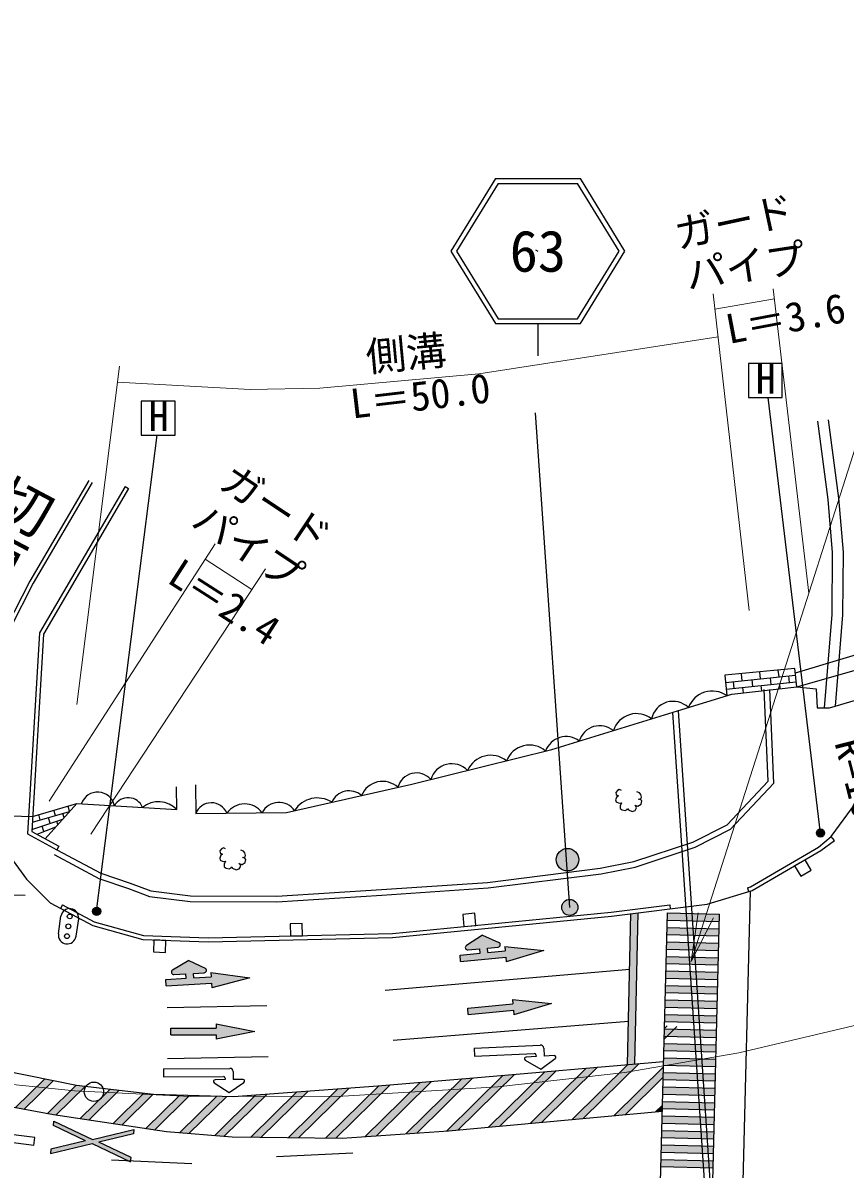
# Model space of a CAD drawing. Units: millimetres at full size, sheet at 1:1000; details may follow other scales. Extents: x 40000 to 680000, y 20000 to 380000.
# Drawn here: x 360494 to 411501, y 262358 to 333479 of the extents above; entities that cross this region are included whole.
import ezdxf
from ezdxf.enums import TextEntityAlignment as Align

# ---------------------------------------------------------------- set-up
doc = ezdxf.new("R2010")
doc.units = ezdxf.units.MM
doc.header["$LTSCALE"] = 1000
doc.linetypes.add('CHAIN', pattern=[18.5, 12, -1.5, 3.5, -1.5])
for name, color, linetype, lineweight in [('M-BGD', 7, 'Continuous', 25), ('M-BGD-EXST', 7, 'Continuous', 25), ('M-BMK', 2, 'CHAIN', 13), ('M-BMK-SRVR', 3, 'Continuous', 25), ('M-STR-HTXT', 7, 'Continuous', 13), ('M-STR-STRC', 7, 'Continuous', 25)]:
    doc.layers.add(name, color=color, linetype=linetype, lineweight=lineweight)
doc.layers.add('M-BMK-HTXT', color=7, linetype='Continuous')
doc.styles.add('@ＭＳ ゴシック', font='')
doc.styles.add('ＭＳ ゴシック', font='')
doc.styles.get('@ＭＳ ゴシック').set_extended_font_data('@MS Gothic')
doc.styles.get('ＭＳ ゴシック').set_extended_font_data('MS Gothic')

# ---------------------------------------------------------------- blocks, each defined once
blk = doc.blocks.new('open_arrow')
at = {"color": 0, "linetype": 'Continuous', "lineweight": -2}
blk.add_lwpolyline([(7.5, 1.25), (0, 0), (7.5, -1.25)], dxfattribs=at)

msp = doc.modelspace()

# ---------------------------------------------------------------- hatches: boundary and pattern name
at = {"layer": 'M-BGD'}
msp.add_hatch(color=256, dxfattribs=at).paths.add_polyline_path([(393579, 281556, 0.41421), (394279, 280856, 0.41421), (394979, 281556, 1)])
at = {"layer": 'M-BGD-EXST'}
for points in [[(410226, 283211, 1), (409726, 283211, 0.41421), (409976, 282961, 0.41421)], [(365319, 278352, 1), (364819, 278352, 0.41421), (365069, 278102, 0.41421)]]:
    msp.add_hatch(color=256, dxfattribs=at).paths.add_polyline_path(points)
at = {"layer": 'M-STR-STRC'}
for points in [[(394922, 278595, 1), (393922, 278595, 0.41421), (394422, 278095, 0.41421)], [(398671, 278266), (398219, 278210), (398012, 268841), (398463, 268880)], [(400475, 278255), (400464, 277805), (403703, 277724), (403714, 278174)], [(388845, 276026), (388870, 275752), (387611, 275636), (387647, 275240), (390447, 275499), (390472, 275225), (392815, 275918), (390385, 276168), (390410, 275895), (389335, 275795), (389310, 276069), (389977, 276131, 0.77336), (390024, 276417), (389002, 276869), (388010, 276233, 0.78564), (388105, 275957)], [(403680, 276824), (403692, 277274), (400453, 277356), (400442, 276906)], [(403658, 275924), (403669, 276374), (400430, 276456), (400419, 276006)], [(370607, 274470), (370623, 274196), (369360, 274123), (369383, 273726), (372190, 273888), (372205, 273614), (374571, 274225), (372151, 274560), (372167, 274285), (371089, 274223), (371073, 274497), (371742, 274536, 0.77336), (371798, 274821), (370793, 275307), (369780, 274706, 0.78564), (369865, 274427)], [(403646, 275475), (400408, 275556), (400396, 275106), (403635, 275025)], [(403624, 274575), (400385, 274656), (400374, 274207), (403613, 274125)], [(403601, 273675), (400362, 273757), (400351, 273307), (403590, 273225)], [(390887, 272607), (388089, 272337), (388127, 271942), (390925, 272212), (390951, 271938), (393292, 272640), (390860, 272881)], [(403579, 272775), (400340, 272857), (400328, 272407), (403567, 272326)], [(403556, 271876), (400317, 271957), (400306, 271507), (403545, 271426)], [(372490, 271096), (369679, 271096), (369679, 270698), (372490, 270698), (372490, 270423), (374887, 270897), (372490, 271371)], [(403533, 270976), (400294, 271058), (400283, 270608), (403522, 270526)], [(403511, 270076), (400272, 270158), (400260, 269708), (403499, 269626)], [(398729, 268903), (398026, 268842), (394551, 265422), (395259, 265487)], [(403488, 269177), (400249, 269258), (400238, 268808), (403477, 268727)], [(390995, 268236), (390292, 268175), (386769, 264707), (386906, 264717), (387473, 264769)], [(393573, 268458), (392870, 268397), (389360, 264943), (390068, 265008)], [(396151, 268680), (395448, 268620), (391956, 265183), (392664, 265248)], [(400219, 268054), (400235, 268702), (397147, 265662), (397855, 265727)], [(403465, 268277), (400226, 268358), (400215, 267909), (403454, 267827)], [(362385, 267858), (361853, 267965), (360016, 266157), (360555, 266056)], [(364376, 267502), (363817, 267569), (363805, 267571), (361994, 265789), (362395, 265714), (362538, 265693)], [(383277, 267585), (382577, 267526), (379274, 264276), (379909, 264269)], [(385847, 267799), (385146, 267740), (381714, 264362), (382403, 264409)], [(388417, 268014), (388216, 267996), (387716, 267954), (384241, 264535), (384931, 264582)], [(403443, 267377), (400204, 267459), (400192, 267009), (403431, 266927)], [(366474, 267252), (365901, 267320), (364024, 265471), (364581, 265388)], [(368571, 267001), (367999, 267069), (366066, 265167), (366624, 265084)], [(370855, 266934), (370231, 266951), (368109, 264862), (368666, 264779)], [(373140, 266868), (372517, 266886), (370199, 264604), (370791, 264556)], [(375637, 267010), (374943, 266959), (372371, 264427), (372964, 264378)], [(378181, 267199), (377488, 267148), (374620, 264325), (375254, 264318)], [(380726, 267388), (380032, 267337), (376947, 264300), (377582, 264294)], [(400175, 266327), (399742, 265901), (400165, 265940)], [(403420, 266477), (400181, 266559), (400170, 266109), (403409, 266028)], [(364806, 264192), (362409, 265321), (362382, 265057), (364385, 264110), (362230, 263595), (362203, 263331), (364780, 263943), (367176, 262815), (367204, 263078), (365201, 264025), (367355, 264541), (367383, 264804)], [(403397, 265578), (400158, 265659), (400147, 265209), (403386, 265128)], [(403375, 264678), (400136, 264760), (400124, 264310), (403363, 264228)], [(403352, 263778), (400113, 263860), (400102, 263410), (403341, 263328)], [(403329, 262879), (400090, 262960), (400079, 262510), (403318, 262429)]]:
    msp.add_hatch(color=256, dxfattribs=at).paths.add_polyline_path(points)
h = msp.add_hatch(color=256, dxfattribs=at)
edge = h.paths.add_edge_path()
edge.add_line((392323, 269441), (392328, 269341))
h = msp.add_hatch(color=256, dxfattribs=at)
edge = h.paths.add_edge_path()
edge.add_line((373032, 268007), (373033, 267907))

# ---------------------------------------------------------------- linework, layer by layer
at = {"layer": 'M-BGD'}
for p, q in [((366828, 304712), (367044, 304586)), ((405047, 293095), (405094, 292663)), ((406192, 293204), (406238, 292782)), ((407337, 293312), (407382, 292900)), ((404076, 292558), (408434, 293009)), ((404118, 292137), (408477, 292588)), ((404564, 292609), (404607, 292188)), ((405708, 292727), (405751, 292306)), ((406284, 292361), (406320, 292038)), ((406851, 292845), (406895, 292425)), ((407428, 292480), (407463, 292163)), ((407995, 292963), (408039, 292543)), ((405140, 292243), (405177, 291913)), ((400798, 290695), (403176, 255529)), ((401142, 290800), (403542, 255308)), ((361079, 283880), (363393, 284550)), ((361881, 282854), (363841, 285053)), ((362506, 284293), (362406, 284631)), ((363393, 284550), (363292, 284892)), ((361051, 283422), (362960, 284064)), ((361569, 284022), (361471, 284356)), ((362192, 283806), (362086, 284172)), ((362669, 283737), (362608, 283946)), ((363045, 284160), (362968, 284427)), ((361369, 283134), (362543, 283596)), ((361783, 283297), (361683, 283635)), ((362718, 282397), (362598, 282178)), ((405446, 279816), (405518, 279577)), ((362946, 278752), (362828, 278531)), ((400627, 278762), (400658, 278514))]:
    msp.add_line(p, q, dxfattribs=at)
for points in [[(408510, 292278), (409708, 292164), (409773, 290971), (410542, 290971), (431163, 297069), (429174, 300236), (427841, 303909), (427404, 307006), (427171, 310473), (427230, 312861)], [(408418, 293161), (429945, 299631), (432305, 301249), (447395, 307179), (455336, 310493)], [(410223, 290971), (410692, 296777), (410728, 300613), (410458, 303911), (409806, 308760)], [(410900, 291076), (411358, 296747), (411395, 300637), (411121, 303983), (410466, 308849)], [(364578, 305095), (360913, 298829), (359477, 296000), (358162, 292633), (357503, 289858), (357463, 286750), (357688, 284858), (358599, 283217), (360711, 280345), (362183, 278874), (364823, 277472), (367930, 276604), (371993, 276451), (383432, 276722), (397008, 278059), (402951, 278799), (405743, 279645), (409995, 282116), (410843, 282752), (410641, 282987), (411955, 284803), (412879, 286705)], [(364794, 304969), (361132, 298709), (359706, 295898), (358401, 292559), (357753, 289827), (357713, 286763), (357931, 284937), (358269, 284327)], [(366828, 304712), (361531, 295626), (360786, 283167), (362598, 282178)], [(367044, 304586), (361777, 295551), (361045, 283311), (362718, 282397)], [(408510, 292278), (417704, 294909), (430297, 298449), (432659, 300088)], [(302855, 298892), (315211, 294397), (325460, 290286), (328765, 289121), (331679, 288451), (335037, 287383), (336262, 287397), (337195, 288256), (337822, 287752), (338264, 286771), (340025, 286930), (341068, 286768), (343817, 285419), (346607, 284663), (361093, 284245), (363841, 285053), (370042, 284665), (370026, 286071)], [(371193, 286194), (371217, 284418), (376855, 284490), (384619, 286245), (393306, 288393), (401365, 290869), (404474, 291836), (408510, 292278), (408392, 293412), (404032, 293000), (404158, 291738)], [(362434, 281869), (365195, 280397), (367040, 279767), (368347, 279275), (370868, 278966), (376253, 278951), (382766, 279359), (389352, 279802), (396372, 280685), (398481, 281101), (402200, 282323), (404400, 283440), (407079, 286304), (406837, 292125)], [(362598, 282178), (365335, 280719), (367158, 280097), (368431, 279617), (370890, 279316), (376243, 279301), (382743, 279708), (389318, 280150), (396316, 281030), (398392, 281440), (402065, 282647), (404187, 283724), (406723, 286436), (406487, 292110)], [(397621, 285858), (397493, 285904), (397381, 285859), (397274, 285725), (397294, 285595), (397377, 285536), (397437, 285525), (397331, 285464), (397267, 285275), (397299, 285138), (397480, 285069), (397628, 285088), (397551, 284891), (397548, 284725), (397672, 284649), (397854, 284611), (397979, 284666), (398011, 284728), (398064, 284645), (398296, 284542), (398470, 284611), (398568, 284770), (398526, 284882), (398456, 284934), (398649, 284886), (398841, 284998), (398894, 285198), (398822, 285274), (398695, 285306), (398852, 285351), (398874, 285439), (398833, 285609), (398751, 285699), (398578, 285777)], [(405446, 279816), (405642, 279876), (409857, 282325), (410641, 282987)], [(373058, 282239), (372930, 282284), (372818, 282239), (372712, 282106), (372731, 281975), (372814, 281917), (372874, 281905), (372768, 281844), (372704, 281655), (372736, 281518), (372917, 281449), (373065, 281468), (372988, 281271), (372985, 281105), (373109, 281029), (373291, 280991), (373416, 281047), (373449, 281108), (373501, 281026), (373733, 280923), (373907, 280991), (374005, 281151), (373964, 281262), (373893, 281314), (374086, 281266), (374278, 281379), (374331, 281578), (374259, 281655), (374132, 281687), (374289, 281731), (374311, 281819), (374270, 281990), (374188, 282080), (374015, 282157)], [(362946, 278752), (364916, 277706), (367968, 276853), (371994, 276701), (383417, 276972), (396980, 278308), (400627, 278762)]]:
    msp.add_lwpolyline(points, dxfattribs=at)
for points in [[(409020, 281549), (408371, 281172), (408748, 280524), (409396, 280901)], [(387853, 277409), (388600, 277482), (388526, 278229), (387780, 278155)], [(377088, 276822), (377838, 276840), (377820, 277589), (377070, 277572)], [(369370, 276550), (368621, 276578), (368592, 275829), (369342, 275801)]]:
    msp.add_lwpolyline(points, close=True, dxfattribs=at)
msp.add_circle((394279, 281556), 700, dxfattribs=at)
for centre, radius, start, end in [((403258, 290441), 1578, 55.23391, 159.32168), ((400833, 290020), 1362, 45.90074, 168.32978), ((398566, 289116), 1504, 51.67218, 162.48577), ((396287, 288540), 1331, 50.56487, 163.59308), ((394190, 287853), 1343, 52.34644, 160.65729), ((391924, 287133), 1535, 49.40996, 158.36972), ((387103, 286143), 1365, 44.48756, 163.29212), ((389522, 286449), 1585, 52.02895, 155.75073), ((384905, 285749), 1188, 41.43624, 165.37104), ((382808, 284991), 1421, 48.1514, 157.32406), ((365132, 284689), 1061, 11.91601, 160.92742), ((367018, 284427), 975, 22.38666, 150.45677), ((378771, 283695), 1690, 57.86571, 147.60976), ((380733, 284671), 1157, 48.62375, 156.85171), ((368909, 283588), 1564, 43.55904, 129.28439), ((372187, 284046), 1040, 22.42393, 159.01964), ((374254, 283668), 1350, 36.45352, 144.99005), ((376380, 283954), 1160, 33.81027, 153.58841)]:
    msp.add_arc(centre, radius, start, end, dxfattribs=at)
at = {"layer": 'M-BGD-EXST'}
for p, q in [((407606, 312343), (405506, 312343)), ((405506, 312343), (405506, 310243)), ((407606, 310243), (407606, 312343)), ((405506, 310243), (407606, 310243)), ((409976, 283211), (406738, 310243)), ((369936, 310008), (367836, 310008)), ((367836, 310008), (367836, 307908)), ((369936, 307908), (369936, 310008)), ((365069, 278352), (368823, 307908)), ((367836, 307908), (369936, 307908))]:
    msp.add_line(p, q, dxfattribs=at)
for centre in [(409976, 283211), (365069, 278352)]:
    msp.add_circle(centre, 250, dxfattribs=at)
at = {"layer": 'M-BMK'}
msp.add_lwpolyline([(280690, 294121), (305509, 283285), (314167, 279340), (318121, 277724), (321201, 276545), (324195, 275465), (326601, 274682), (330482, 273449), (334174, 272401), (338496, 271283), (342209, 270412), (345510, 269713), (350222, 268860), (354061, 268272), (359864, 267601), (363699, 267218), (370869, 266866), (380339, 266881), (389966, 267464), (397841, 268355), (404913, 269581), (417755, 272586)], dxfattribs=at)
at = {"layer": 'M-BMK-SRVR'}
msp.add_circle((364900, 267159), 600, dxfattribs=at)
at = {"layer": 'M-STR-HTXT'}
for p, q in [((403313, 316664), (405560, 297022)), ((407047, 316982), (409256, 298088)), ((403422, 315712), (407121, 316349)), ((363844, 291179), (366487, 312177)), ((362129, 285182), (372418, 301161)), ((371804, 300208), (374706, 298324)), ((364701, 283134), (375554, 299612))]:
    msp.add_line(p, q, dxfattribs=at)
for points in [[(401950, 275245), (417738, 324626), (446710, 333479)], [(366362, 311192), (374592, 310731), (378922, 310822), (388784, 311711), (403618, 313995)]]:
    msp.add_lwpolyline(points, dxfattribs=at)
at = {"layer": 'M-STR-STRC'}
for p, q in [((389805, 323824), (387041, 319324)), ((389805, 323824), (395077, 323824)), ((397841, 319324), (395077, 323824)), ((389973, 323524), (387393, 319324)), ((389973, 323524), (394909, 323524)), ((397489, 319324), (394909, 323524)), ((392288, 319400), (392441, 319324)), ((387041, 319324), (389805, 314824)), ((387393, 319324), (389973, 315124)), ((394909, 315124), (397489, 319324)), ((395077, 314824), (397841, 319324)), ((389973, 315124), (394909, 315124)), ((389805, 314824), (395077, 314824)), ((392441, 314824), (392441, 312824)), ((394422, 278595), (392296, 309282)), ((344284, 279903), (360630, 279346)), ((405107, 258381), (405641, 279614)), ((398012, 268841), (398219, 278210)), ((398463, 268880), (398671, 278266)), ((400011, 259811), (400475, 278255)), ((400475, 278255), (403714, 278174)), ((403250, 259730), (403714, 278174)), ((362698, 276957), (362851, 278046)), ((363941, 277893), (363787, 276804)), ((400464, 277805), (403703, 277724)), ((389002, 276869), (388010, 276233)), ((389002, 276869), (390024, 276417)), ((400442, 276906), (403680, 276824)), ((400453, 277356), (403692, 277274)), ((388105, 275957), (388845, 276026)), ((388870, 275752), (388845, 276026)), ((389310, 276069), (389977, 276131)), ((389335, 275795), (389310, 276069)), ((390385, 276168), (390410, 275895)), ((390385, 276168), (392815, 275918)), ((400419, 276006), (403658, 275924)), ((400430, 276456), (403669, 276374)), ((370793, 275307), (369780, 274706)), ((370793, 275307), (371798, 274821)), ((387611, 275636), (388870, 275752)), ((387647, 275240), (387611, 275636)), ((387647, 275240), (390447, 275499)), ((389335, 275795), (390410, 275895)), ((390447, 275499), (390472, 275225)), ((392815, 275918), (390472, 275225)), ((400408, 275556), (403646, 275475)), ((371073, 274497), (371742, 274536)), ((372151, 274560), (372167, 274285)), ((372151, 274560), (374571, 274225)), ((382964, 273455), (398143, 274759)), ((400385, 274656), (403624, 274575)), ((400396, 275106), (403635, 275025)), ((369360, 274123), (370623, 274196)), ((369383, 273726), (369360, 274123)), ((369383, 273726), (372190, 273888)), ((369865, 274427), (370607, 274470)), ((370623, 274196), (370607, 274470)), ((371089, 274223), (371073, 274497)), ((371089, 274223), (372167, 274285)), ((372190, 273888), (372205, 273614)), ((374571, 274225), (372205, 273614)), ((400374, 274207), (403613, 274125)), ((400351, 273307), (403590, 273225)), ((400362, 273757), (403601, 273675)), ((369447, 272393), (375629, 272508)), ((388089, 272337), (390887, 272607)), ((390860, 272881), (393292, 272640)), ((390860, 272881), (390887, 272607)), ((393292, 272640), (390951, 271938)), ((400328, 272407), (403567, 272326)), ((400340, 272857), (403579, 272775)), ((388127, 271942), (388089, 272337)), ((388127, 271942), (390925, 272212)), ((390925, 272212), (390951, 271938)), ((400317, 271957), (403556, 271876)), ((369679, 270698), (369679, 271096)), ((369679, 271096), (372490, 271096)), ((372490, 271371), (374887, 270897)), ((372490, 271371), (372490, 271096)), ((383457, 270354), (398072, 271542)), ((400278, 270428), (401062, 271199)), ((400294, 271058), (403533, 270976)), ((400295, 271076), (400469, 271247)), ((400306, 271507), (403545, 271426)), ((369679, 270698), (372490, 270698)), ((374887, 270897), (372490, 270423)), ((372490, 270698), (372490, 270423)), ((400283, 270608), (403522, 270526)), ((388493, 269857), (392594, 270055)), ((388493, 269857), (388517, 269357)), ((392804, 269865), (392828, 269366)), ((400260, 269708), (403499, 269626)), ((400272, 270158), (403511, 270076)), ((369462, 269225), (375715, 269340)), ((388517, 269357), (392219, 269536)), ((391663, 269126), (392617, 268554)), ((392328, 269341), (391709, 269311)), ((392323, 269441), (392328, 269341)), ((392617, 268554), (393511, 269215)), ((393447, 269396), (392828, 269366)), ((394551, 265422), (398026, 268842)), ((395259, 265487), (398729, 268903)), ((400249, 269258), (403488, 269177)), ((369221, 268577), (373327, 268609)), ((369221, 268577), (369225, 268077)), ((373529, 268411), (373533, 267911)), ((386769, 264707), (390292, 268175)), ((387473, 264769), (390995, 268236)), ((389360, 264943), (392870, 268397)), ((390068, 265008), (393573, 268458)), ((391956, 265183), (395448, 268620)), ((392664, 265248), (396151, 268680)), ((397147, 265662), (400235, 268702)), ((400226, 268358), (403465, 268277)), ((400238, 268808), (403477, 268727)), ((360016, 266157), (361853, 267965)), ((360555, 266056), (362385, 267858)), ((361994, 265789), (363805, 267571)), ((362538, 265693), (364376, 267502)), ((369225, 268077), (372931, 268106)), ((372359, 267718), (373289, 267109)), ((373033, 267907), (372413, 267902)), ((373032, 268007), (373033, 267907)), ((373289, 267109), (374209, 267733)), ((374152, 267916), (373533, 267911)), ((379274, 264276), (382577, 267526)), ((379909, 264269), (383277, 267585)), ((381714, 264362), (385146, 267740)), ((382403, 264409), (385847, 267799)), ((384241, 264535), (387716, 267954)), ((384931, 264582), (388417, 268014)), ((397855, 265727), (400219, 268054)), ((400204, 267459), (403443, 267377)), ((400215, 267909), (403454, 267827)), ((364024, 265471), (365901, 267320)), ((364581, 265388), (366474, 267252)), ((366066, 265167), (367999, 267069)), ((366624, 265084), (368571, 267001)), ((368109, 264862), (370231, 266951)), ((368666, 264779), (370855, 266934)), ((370199, 264604), (372517, 266886)), ((370791, 264556), (373140, 266868)), ((372371, 264427), (374943, 266959)), ((372964, 264378), (375637, 267010)), ((374620, 264325), (377488, 267148)), ((375254, 264318), (378181, 267199)), ((376947, 264300), (380032, 267337)), ((377582, 264294), (380726, 267388)), ((400192, 267009), (403431, 266927)), ((399742, 265901), (400175, 266327)), ((400170, 266109), (403409, 266028)), ((400181, 266559), (403420, 266477)), ((400158, 265659), (403397, 265578)), ((361237, 264316), (357560, 264781)), ((400136, 264760), (403375, 264678)), ((400147, 265209), (403386, 265128)), ((361174, 263820), (357101, 264335)), ((361174, 263820), (361237, 264316)), ((400113, 263860), (403352, 263778)), ((400124, 264310), (403363, 264228)), ((376226, 263138), (380959, 263362)), ((400102, 263410), (403341, 263328)), ((365997, 262924), (370981, 262709)), ((400079, 262510), (403318, 262429)), ((400090, 262960), (403329, 262879))]:
    msp.add_line(p, q, dxfattribs=at)
for points in [[(400165, 265940), (386906, 264717), (380298, 264265), (373477, 264336), (369406, 264669), (362395, 265714), (357014, 266715), (350478, 268211), (342747, 270018), (344031, 272893), (353229, 270185), (359218, 268498), (363817, 267569), (368595, 266998), (373562, 266856), (382511, 267521), (388216, 267996), (400243, 269033)], [(364385, 264110), (362382, 265057), (362409, 265321), (364806, 264192), (367383, 264804), (367355, 264541), (365201, 264025)], [(364385, 264110), (362230, 263595), (362203, 263331), (364780, 263943), (367176, 262815), (367204, 263078), (365201, 264025)]]:
    msp.add_lwpolyline(points, dxfattribs=at)
for centre, radius in [((394422, 278595), 500), ((363399, 278036), 150), ((363313, 277422), 150), ((363226, 276808), 150)]:
    msp.add_circle(centre, radius, dxfattribs=at)
for centre, radius, start, end in [((363396, 277970), 550, 81.99092, 171.99092), ((363396, 277970), 550, 351.99092, 81.99092), ((363243, 276880), 550, 171.99092, 261.99092), ((363243, 276880), 550, 261.99092, 351.99092), ((388091, 276107), 150, 122.66851, 275.28717), ((389963, 276280), 150, 275.28717, 66.15534), ((369856, 274577), 150, 120.6973, 273.31595), ((371733, 274686), 150, 273.31595, 64.18412), ((392604, 269855), 200, 2.83582, 92.77147), ((391714, 269212), 100, 92.77147, 239.0814), ((392224, 269436), 100, 2.77147, 92.77147), ((393452, 269296), 100, 306.46154, 92.77147), ((373329, 268409), 200, 0.51171, 90.44736), ((372414, 267802), 100, 90.44736, 236.75729), ((372932, 268006), 100, 0.44736, 90.44736), ((374153, 267816), 100, 304.13743, 90.44736)]:
    msp.add_arc(centre, radius, start, end, dxfattribs=at)

# ---------------------------------------------------------------- block references
at = {"layer": 'M-STR-HTXT', "xscale": 400, "yscale": 400, "rotation": 72.3}
msp.add_blockref('open_arrow', (401950, 275245), dxfattribs=at)

# ---------------------------------------------------------------- texts
at = {"layer": 'M-BGD-EXST', "style": 'ＭＳ ゴシック'}
for p in [(405959, 309934), (368289, 307600)]:
    msp.add_text('H', height=1833, dxfattribs=at).set_placement(p, align=Align.BOTTOM_LEFT)
at = {"layer": 'M-BMK-HTXT', "style": '@ＭＳ ゴシック'}
msp.add_text('切戸橋', height=2566, rotation=242.133, dxfattribs=at).set_placement((359488, 306026), align=Align.BOTTOM_LEFT)
at = {"layer": 'M-STR-HTXT', "style": 'ＭＳ ゴシック'}
for s, rotation, p in [('ガード', 12.127, (401250, 318917)), ('パイプ', 8.601, (401830, 316385)), ('L＝3.6', 10.685, (404399, 313014)), ('側溝', 5.347, (381906, 311287)), ('L＝50.0', 6.71, (380982, 308380)), ('ガード', 326.401, (372251, 304249)), ('パイプ', 326.31, (370535, 301866)), ('L＝2.4', 327.288, (369058, 298339)), ('R=160', 284.368, (410301, 288691))]:
    msp.add_text(s, height=1833, rotation=rotation, dxfattribs=at).set_placement(p, align=Align.BOTTOM_LEFT)
at = {"layer": 'M-STR-STRC', "style": 'ＭＳ ゴシック'}
msp.add_text('63', height=2566, dxfattribs=at).set_placement((392441, 319324), align=Align.MIDDLE_CENTER)

doc.saveas('drawing.dxf')
